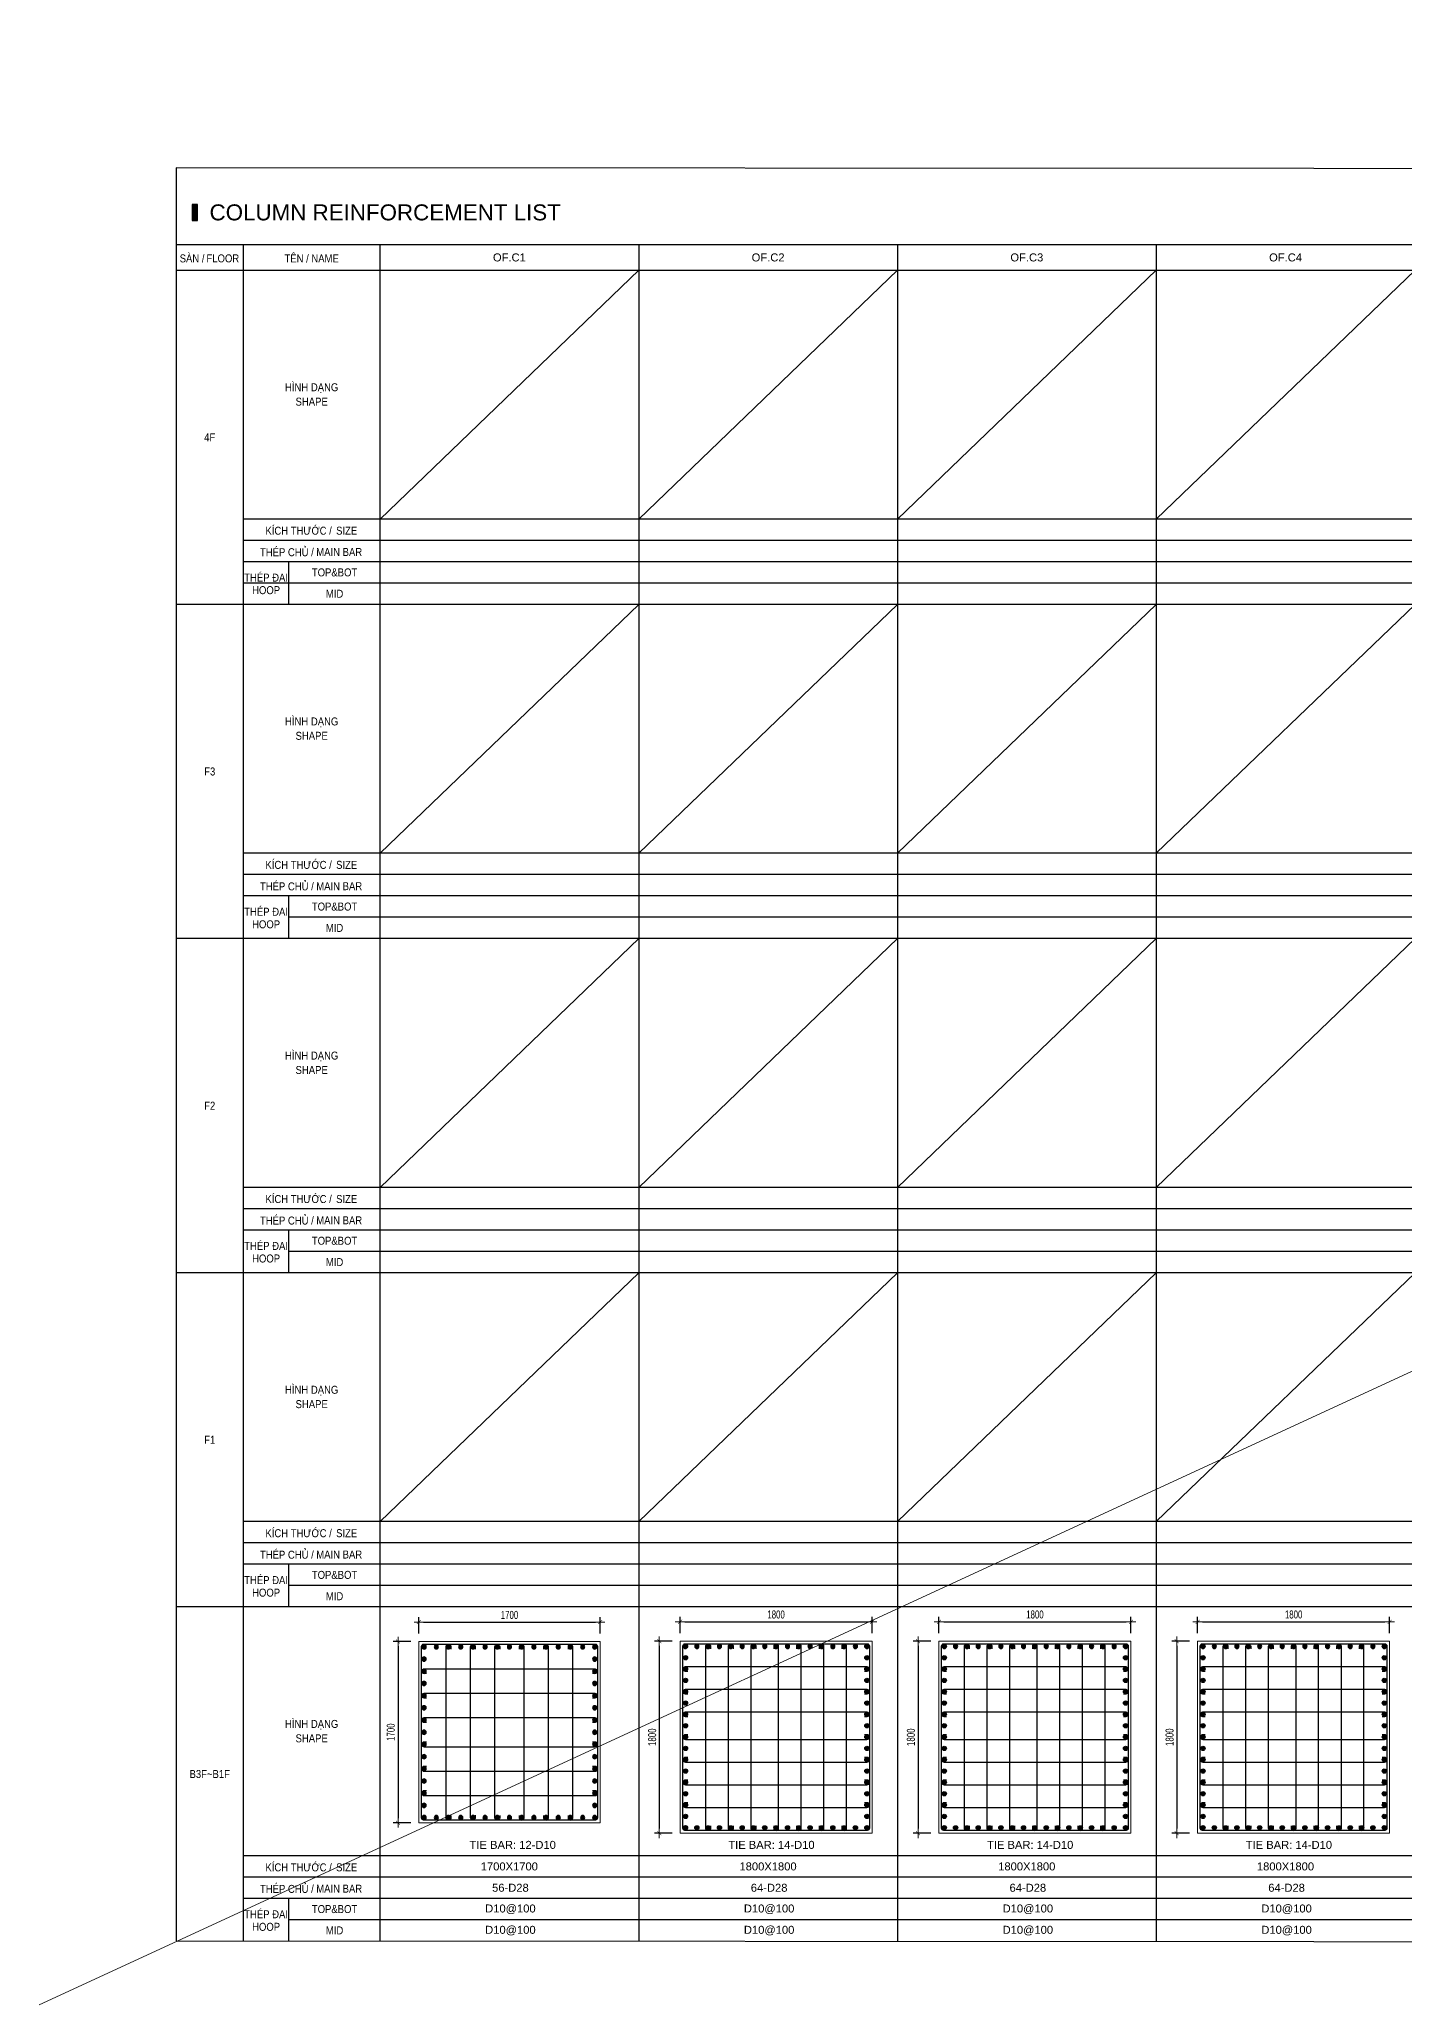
# Model space of a CAD drawing. Header units: millimetres. Extents: x 61878 to 380960, y -19809 to 191918.
# Drawn here: x 302635 to 315438, y 49083 to 67508 of the extents above; entities that cross this region are included whole.
import ezdxf
from ezdxf.enums import TextEntityAlignment as Align

# ---------------------------------------------------------------- set-up
doc = ezdxf.new("R2010")
doc.units = ezdxf.units.MM
doc.linetypes.add('CENTER2', pattern=[1.125, 0.75, -0.125, 0.125, -0.125])
doc.layers.get('Defpoints').update_dxf_attribs({"color": 151, "lineweight": 9})
for name, color, linetype in [('2', 2, 'Continuous'), ('A-ANNO-LEAD', 4, 'Continuous'), ('CEN', 1, 'CENTER2'), ('STL', 3, 'Continuous'), ('TIT1', 3, 'Continuous'), ('TXT', 3, 'Continuous')]:
    doc.layers.add(name, color=color, linetype=linetype)
for name, color, linetype, lineweight in [('NDC_S_CONTINUOUS', 3, 'Continuous', 20), ('NDC_S_DIM', 1, 'Continuous', 15), ('NDC_S_VN TEXT', 7, 'Continuous', 20)]:
    doc.layers.add(name, color=color, linetype=linetype, lineweight=lineweight)
doc.styles.add('ARIAL', font='arial.ttf', dxfattribs={"width": 0.8})
doc.styles.add('NDC_ARIAL', font='arial.ttf', dxfattribs={"width": 0.85})
doc.styles.add('NDC_DIM', font='', dxfattribs={"width": 0.75})
doc.styles.get('NDC_DIM').set_extended_font_data('Dotum')
doc.dimstyles.new('NDC_dim_30', dxfattribs={"dimscale": 30, "dimtxt": 2.5, "dimasz": 1.5, "dimexe": 1.5, "dimexo": 2.5, "dimgap": 1, "dimtad": 1, "dimdec": 0, "dimzin": 0, "dimdsep": 46, "dimtxsty": 'NDC_DIM', "dimblk": 'DIMMARK', "dimcen": 0.09, "dimdle": 1.2, "dimclrd": 1, "dimclre": 1, "dimclrt": 3, "dimadec": 0, "dimazin": 0, "dimtfac": 1, "dimtdec": 0, "dimtix": 1, "dimtofl": 0, "dimtmove": 0, "dimatfit": 3, "dimfxl": 8, "dimfxlon": 1, "dimtolj": 1, "dimtzin": 0, "dimarcsym": 0})

# ---------------------------------------------------------------- blocks, each defined once
blk = doc.blocks.new('8')
at = {"layer": '2'}
blk.add_hatch(color=256, dxfattribs=at).paths.add_polyline_path([(20, 0, 0.386127), (2, 20), (-2, 20, 0.386127), (-20, 0, 1)])
blk.add_circle((0, 0), 20, dxfattribs=at)
blk = doc.blocks.new('5')
at = {"layer": 'CEN', "rotation": 180}
blk.add_blockref('8', (0, 0), dxfattribs=at)
blk = doc.blocks.new('*U1685')
at = {"layer": 'STL', "xscale": -1, "rotation": 270}
blk.add_blockref('5', (0, 0), dxfattribs=at)
blk = doc.blocks.new('*U1686')
at = {"layer": 'NDC_S_DIM', "color": 0, "linetype": 'ByBlock', "lineweight": -2, "transparency": 16777216}
for p in [(299693, 70168), (299807, 70168), (299921, 70168), (300036, 70168), (300150, 70168), (300264, 70168), (300379, 70168), (300493, 70168), (300607, 70168), (300722, 70168), (300836, 70168), (300950, 70168), (301065, 70168), (301179, 70168), (301293, 70168)]:
    blk.add_blockref('*U1685', p, dxfattribs=at)
blk = doc.blocks.new('*U1687')
at = {"layer": 'STL', "xscale": -1, "rotation": 270}
blk.add_blockref('5', (0, 0), dxfattribs=at)
blk = doc.blocks.new('*U1688')
at = {"layer": 'NDC_S_DIM', "color": 0, "linetype": 'ByBlock', "lineweight": -2, "transparency": 16777216}
for p in [(299693, 70168), (299807, 70168), (299921, 70168), (300036, 70168), (300150, 70168), (300264, 70168), (300379, 70168), (300493, 70168), (300607, 70168), (300722, 70168), (300836, 70168), (300950, 70168), (301065, 70168), (301179, 70168), (301293, 70168)]:
    blk.add_blockref('*U1687', p, dxfattribs=at)
blk = doc.blocks.new('*U1689')
at = {"layer": 'STL', "xscale": -1, "rotation": 270}
blk.add_blockref('5', (0, 0), dxfattribs=at)
blk = doc.blocks.new('*U1690')
at = {"layer": 'NDC_S_DIM', "color": 0, "linetype": 'ByBlock', "lineweight": -2, "transparency": 16777216}
for p in [(299693, 70168), (299807, 70168), (299921, 70168), (300036, 70168), (300150, 70168), (300264, 70168), (300379, 70168), (300493, 70168), (300607, 70168), (300722, 70168), (300836, 70168), (300950, 70168), (301065, 70168), (301179, 70168), (301293, 70168)]:
    blk.add_blockref('*U1689', p, dxfattribs=at)
blk = doc.blocks.new('*U1691')
at = {"layer": 'STL', "xscale": -1, "rotation": 270}
blk.add_blockref('5', (0, 0), dxfattribs=at)
blk = doc.blocks.new('*U1692')
at = {"layer": 'NDC_S_DIM', "color": 0, "linetype": 'ByBlock', "lineweight": -2, "transparency": 16777216}
for p in [(299693, 70168), (299807, 70168), (299921, 70168), (300036, 70168), (300150, 70168), (300264, 70168), (300379, 70168), (300493, 70168), (300607, 70168), (300722, 70168), (300836, 70168), (300950, 70168), (301065, 70168), (301179, 70168), (301293, 70168)]:
    blk.add_blockref('*U1691', p, dxfattribs=at)
blk = doc.blocks.new('DIMMARK')
at = {"layer": 'NDC_S_DIM', "color": 1}
blk.add_line((-1.5, 0), (1, 0), dxfattribs=at)
at = {"layer": 'NDC_S_DIM', "color": 2, "const_width": 0.1}
blk.add_lwpolyline([(-0.42, -0.42), (0.42, 0.42)], dxfattribs=at)
blk = doc.blocks.new('*D1813')
at = {"layer": 'Defpoints', "color": 0, "ltscale": 40, "transparency": 16777216}
for p in [(307894, 52670), (306194, 52488), (307894, 52488)]:
    blk.add_point(p, dxfattribs=at)
at = {"layer": 'NDC_S_DIM', "color": 1, "lineweight": -2, "ltscale": 40, "transparency": 16777216}
for p, q in [((306194, 52563), (306194, 52715)), ((307894, 52563), (307894, 52715)), ((306239, 52670), (307849, 52670))]:
    blk.add_line(p, q, dxfattribs=at)
at = {"layer": 'NDC_S_DIM', "color": 1, "lineweight": -2, "ltscale": 40, "transparency": 16777216, "xscale": 45, "yscale": 45, "zscale": 45, "rotation": 180}
blk.add_blockref('DIMMARK', (306194, 52670), dxfattribs=at)
at = {"layer": 'NDC_S_DIM', "color": 1, "lineweight": -2, "ltscale": 40, "transparency": 16777216, "xscale": 45, "yscale": 45, "zscale": 45}
blk.add_blockref('DIMMARK', (307894, 52670), dxfattribs=at)
at = {"layer": 'NDC_S_DIM', "color": 3, "ltscale": 40, "transparency": 16777216, "insert": (307044, 52737), "char_height": 75, "attachment_point": 5, "style": 'NDC_DIM'}
blk.add_mtext('\\A1;1700', dxfattribs=at)
blk = doc.blocks.new('*D1814')
at = {"layer": 'Defpoints', "color": 0, "ltscale": 40, "transparency": 16777216}
for p in [(306194, 52488), (305999, 50788), (306194, 50788)]:
    blk.add_point(p, dxfattribs=at)
at = {"layer": 'NDC_S_DIM', "color": 1, "lineweight": -2, "ltscale": 40, "transparency": 16777216}
for p, q in [((306119, 52488), (305954, 52488)), ((305999, 52443), (305999, 50833)), ((306119, 50788), (305954, 50788))]:
    blk.add_line(p, q, dxfattribs=at)
at = {"layer": 'NDC_S_DIM', "color": 1, "lineweight": -2, "ltscale": 40, "transparency": 16777216, "xscale": 45, "yscale": 45, "zscale": 45}
for p, rotation in [((305999, 52488), 90), ((305999, 50788), 270)]:
    blk.add_blockref('DIMMARK', p, dxfattribs=dict(at, rotation=rotation))
at = {"layer": 'NDC_S_DIM', "color": 3, "ltscale": 40, "transparency": 16777216, "insert": (305931, 51638), "char_height": 75, "attachment_point": 5, "rotation": 90, "style": 'NDC_DIM'}
blk.add_mtext('\\A1;1700', dxfattribs=at)
blk = doc.blocks.new('*D1815')
at = {"layer": 'Defpoints', "color": 0, "ltscale": 40, "transparency": 16777216}
for p in [(310444, 52673), (308644, 52491), (310444, 52491)]:
    blk.add_point(p, dxfattribs=at)
at = {"layer": 'NDC_S_DIM', "color": 1, "lineweight": -2, "ltscale": 40, "transparency": 16777216}
for p, q in [((308644, 52566), (308644, 52718)), ((310444, 52566), (310444, 52718)), ((308689, 52673), (310399, 52673))]:
    blk.add_line(p, q, dxfattribs=at)
at = {"layer": 'NDC_S_DIM', "color": 1, "lineweight": -2, "ltscale": 40, "transparency": 16777216, "xscale": 45, "yscale": 45, "zscale": 45, "rotation": 180}
blk.add_blockref('DIMMARK', (308644, 52673), dxfattribs=at)
at = {"layer": 'NDC_S_DIM', "color": 1, "lineweight": -2, "ltscale": 40, "transparency": 16777216, "xscale": 45, "yscale": 45, "zscale": 45}
blk.add_blockref('DIMMARK', (310444, 52673), dxfattribs=at)
at = {"layer": 'NDC_S_DIM', "color": 3, "ltscale": 40, "transparency": 16777216, "insert": (309544, 52741), "char_height": 75, "attachment_point": 5, "style": 'NDC_DIM'}
blk.add_mtext('\\A1;1800', dxfattribs=at)
blk = doc.blocks.new('*D1816')
at = {"layer": 'Defpoints', "color": 0, "ltscale": 40, "transparency": 16777216}
for p in [(308644, 52491), (308449, 50691), (308644, 50691)]:
    blk.add_point(p, dxfattribs=at)
at = {"layer": 'NDC_S_DIM', "color": 1, "lineweight": -2, "ltscale": 40, "transparency": 16777216}
for p, q in [((308569, 52491), (308404, 52491)), ((308449, 52446), (308449, 50736)), ((308569, 50691), (308404, 50691))]:
    blk.add_line(p, q, dxfattribs=at)
at = {"layer": 'NDC_S_DIM', "color": 1, "lineweight": -2, "ltscale": 40, "transparency": 16777216, "xscale": 45, "yscale": 45, "zscale": 45}
for p, rotation in [((308449, 52491), 90), ((308449, 50691), 270)]:
    blk.add_blockref('DIMMARK', p, dxfattribs=dict(at, rotation=rotation))
at = {"layer": 'NDC_S_DIM', "color": 3, "ltscale": 40, "transparency": 16777216, "insert": (308382, 51591), "char_height": 75, "attachment_point": 5, "rotation": 90, "style": 'NDC_DIM'}
blk.add_mtext('\\A1;1800', dxfattribs=at)
blk = doc.blocks.new('*U1699')
at = {"layer": 'STL', "xscale": -1, "rotation": 270}
blk.add_blockref('5', (0, 0), dxfattribs=at)
blk = doc.blocks.new('*U1700')
at = {"layer": 'NDC_S_DIM', "color": 0, "linetype": 'ByBlock', "lineweight": -2, "transparency": 16777216}
for p in [(308694, 70752), (308801, 70752), (308907, 70752), (309013, 70752), (309119, 70752), (309226, 70752), (309332, 70752), (309438, 70752), (309544, 70752), (309651, 70752), (309757, 70752), (309863, 70752), (309970, 70752), (310076, 70752), (310182, 70752), (310288, 70752), (310395, 70752)]:
    blk.add_blockref('*U1699', p, dxfattribs=at)
blk = doc.blocks.new('*U1693')
at = {"layer": 'STL', "xscale": -1, "rotation": 270}
blk.add_blockref('5', (0, 0), dxfattribs=at)
blk = doc.blocks.new('*U1694')
at = {"layer": 'NDC_S_DIM', "color": 0, "linetype": 'ByBlock', "lineweight": -2, "transparency": 16777216}
for p in [(308694, 70752), (308801, 70752), (308907, 70752), (309013, 70752), (309119, 70752), (309226, 70752), (309332, 70752), (309438, 70752), (309544, 70752), (309651, 70752), (309757, 70752), (309863, 70752), (309970, 70752), (310076, 70752), (310182, 70752), (310288, 70752), (310395, 70752)]:
    blk.add_blockref('*U1693', p, dxfattribs=at)
blk = doc.blocks.new('*U1695')
at = {"layer": 'STL', "xscale": -1, "rotation": 270}
blk.add_blockref('5', (0, 0), dxfattribs=at)
blk = doc.blocks.new('*U1696')
at = {"layer": 'NDC_S_DIM', "color": 0, "linetype": 'ByBlock', "lineweight": -2, "transparency": 16777216}
for p in [(308694, 70752), (308801, 70752), (308907, 70752), (309013, 70752), (309119, 70752), (309226, 70752), (309332, 70752), (309438, 70752), (309544, 70752), (309651, 70752), (309757, 70752), (309863, 70752), (309970, 70752), (310076, 70752), (310182, 70752), (310288, 70752), (310395, 70752)]:
    blk.add_blockref('*U1695', p, dxfattribs=at)
blk = doc.blocks.new('*U1697')
at = {"layer": 'STL', "xscale": -1, "rotation": 270}
blk.add_blockref('5', (0, 0), dxfattribs=at)
blk = doc.blocks.new('*U1698')
at = {"layer": 'NDC_S_DIM', "color": 0, "linetype": 'ByBlock', "lineweight": -2, "transparency": 16777216}
for p in [(308694, 70752), (308801, 70752), (308907, 70752), (309013, 70752), (309119, 70752), (309226, 70752), (309332, 70752), (309438, 70752), (309544, 70752), (309651, 70752), (309757, 70752), (309863, 70752), (309970, 70752), (310076, 70752), (310182, 70752), (310288, 70752), (310395, 70752)]:
    blk.add_blockref('*U1697', p, dxfattribs=at)
blk = doc.blocks.new('*D1817')
at = {"layer": 'Defpoints', "color": 0, "ltscale": 40, "transparency": 16777216}
for p in [(312871, 52673), (311071, 52491), (312871, 52491)]:
    blk.add_point(p, dxfattribs=at)
at = {"layer": 'NDC_S_DIM', "color": 1, "lineweight": -2, "ltscale": 40, "transparency": 16777216}
for p, q in [((311071, 52566), (311071, 52718)), ((312871, 52566), (312871, 52718)), ((311116, 52673), (312826, 52673))]:
    blk.add_line(p, q, dxfattribs=at)
at = {"layer": 'NDC_S_DIM', "color": 1, "lineweight": -2, "ltscale": 40, "transparency": 16777216, "xscale": 45, "yscale": 45, "zscale": 45, "rotation": 180}
blk.add_blockref('DIMMARK', (311071, 52673), dxfattribs=at)
at = {"layer": 'NDC_S_DIM', "color": 1, "lineweight": -2, "ltscale": 40, "transparency": 16777216, "xscale": 45, "yscale": 45, "zscale": 45}
blk.add_blockref('DIMMARK', (312871, 52673), dxfattribs=at)
at = {"layer": 'NDC_S_DIM', "color": 3, "ltscale": 40, "transparency": 16777216, "insert": (311971, 52741), "char_height": 75, "attachment_point": 5, "style": 'NDC_DIM'}
blk.add_mtext('\\A1;1800', dxfattribs=at)
blk = doc.blocks.new('*D1818')
at = {"layer": 'Defpoints', "color": 0, "ltscale": 40, "transparency": 16777216}
for p in [(311071, 52491), (310875, 50691), (311071, 50691)]:
    blk.add_point(p, dxfattribs=at)
at = {"layer": 'NDC_S_DIM', "color": 1, "lineweight": -2, "ltscale": 40, "transparency": 16777216}
for p, q in [((310996, 52491), (310830, 52491)), ((310875, 52446), (310875, 50736)), ((310996, 50691), (310830, 50691))]:
    blk.add_line(p, q, dxfattribs=at)
at = {"layer": 'NDC_S_DIM', "color": 1, "lineweight": -2, "ltscale": 40, "transparency": 16777216, "xscale": 45, "yscale": 45, "zscale": 45}
for p, rotation in [((310875, 52491), 90), ((310875, 50691), 270)]:
    blk.add_blockref('DIMMARK', p, dxfattribs=dict(at, rotation=rotation))
at = {"layer": 'NDC_S_DIM', "color": 3, "ltscale": 40, "transparency": 16777216, "insert": (310808, 51591), "char_height": 75, "attachment_point": 5, "rotation": 90, "style": 'NDC_DIM'}
blk.add_mtext('\\A1;1800', dxfattribs=at)
blk = doc.blocks.new('*U1705')
at = {"layer": 'STL', "xscale": -1, "rotation": 270}
blk.add_blockref('5', (0, 0), dxfattribs=at)
blk = doc.blocks.new('*U1706')
at = {"layer": 'NDC_S_DIM', "color": 0, "linetype": 'ByBlock', "lineweight": -2, "transparency": 16777216}
for p in [(308694, 70752), (308801, 70752), (308907, 70752), (309013, 70752), (309119, 70752), (309226, 70752), (309332, 70752), (309438, 70752), (309544, 70752), (309651, 70752), (309757, 70752), (309863, 70752), (309970, 70752), (310076, 70752), (310182, 70752), (310288, 70752), (310395, 70752)]:
    blk.add_blockref('*U1705', p, dxfattribs=at)
blk = doc.blocks.new('*U1707')
at = {"layer": 'STL', "xscale": -1, "rotation": 270}
blk.add_blockref('5', (0, 0), dxfattribs=at)
blk = doc.blocks.new('*U1708')
at = {"layer": 'NDC_S_DIM', "color": 0, "linetype": 'ByBlock', "lineweight": -2, "transparency": 16777216}
for p in [(308694, 70752), (308801, 70752), (308907, 70752), (309013, 70752), (309119, 70752), (309226, 70752), (309332, 70752), (309438, 70752), (309544, 70752), (309651, 70752), (309757, 70752), (309863, 70752), (309970, 70752), (310076, 70752), (310182, 70752), (310288, 70752), (310395, 70752)]:
    blk.add_blockref('*U1707', p, dxfattribs=at)
blk = doc.blocks.new('*U1701')
at = {"layer": 'STL', "xscale": -1, "rotation": 270}
blk.add_blockref('5', (0, 0), dxfattribs=at)
blk = doc.blocks.new('*U1702')
at = {"layer": 'NDC_S_DIM', "color": 0, "linetype": 'ByBlock', "lineweight": -2, "transparency": 16777216}
for p in [(308694, 70752), (308801, 70752), (308907, 70752), (309013, 70752), (309119, 70752), (309226, 70752), (309332, 70752), (309438, 70752), (309544, 70752), (309651, 70752), (309757, 70752), (309863, 70752), (309970, 70752), (310076, 70752), (310182, 70752), (310288, 70752), (310395, 70752)]:
    blk.add_blockref('*U1701', p, dxfattribs=at)
blk = doc.blocks.new('*U1703')
at = {"layer": 'STL', "xscale": -1, "rotation": 270}
blk.add_blockref('5', (0, 0), dxfattribs=at)
blk = doc.blocks.new('*U1704')
at = {"layer": 'NDC_S_DIM', "color": 0, "linetype": 'ByBlock', "lineweight": -2, "transparency": 16777216}
for p in [(308694, 70752), (308801, 70752), (308907, 70752), (309013, 70752), (309119, 70752), (309226, 70752), (309332, 70752), (309438, 70752), (309544, 70752), (309651, 70752), (309757, 70752), (309863, 70752), (309970, 70752), (310076, 70752), (310182, 70752), (310288, 70752), (310395, 70752)]:
    blk.add_blockref('*U1703', p, dxfattribs=at)
blk = doc.blocks.new('*D1819')
at = {"layer": 'Defpoints', "color": 0, "ltscale": 40, "transparency": 16777216}
for p in [(315297, 52673), (313497, 52491), (315297, 52491)]:
    blk.add_point(p, dxfattribs=at)
at = {"layer": 'NDC_S_DIM', "color": 1, "lineweight": -2, "ltscale": 40, "transparency": 16777216}
for p, q in [((313497, 52566), (313497, 52718)), ((315297, 52566), (315297, 52718)), ((313542, 52673), (315252, 52673))]:
    blk.add_line(p, q, dxfattribs=at)
at = {"layer": 'NDC_S_DIM', "color": 1, "lineweight": -2, "ltscale": 40, "transparency": 16777216, "xscale": 45, "yscale": 45, "zscale": 45, "rotation": 180}
blk.add_blockref('DIMMARK', (313497, 52673), dxfattribs=at)
at = {"layer": 'NDC_S_DIM', "color": 1, "lineweight": -2, "ltscale": 40, "transparency": 16777216, "xscale": 45, "yscale": 45, "zscale": 45}
blk.add_blockref('DIMMARK', (315297, 52673), dxfattribs=at)
at = {"layer": 'NDC_S_DIM', "color": 3, "ltscale": 40, "transparency": 16777216, "insert": (314397, 52741), "char_height": 75, "attachment_point": 5, "style": 'NDC_DIM'}
blk.add_mtext('\\A1;1800', dxfattribs=at)
blk = doc.blocks.new('*D1820')
at = {"layer": 'Defpoints', "color": 0, "ltscale": 40, "transparency": 16777216}
for p in [(313497, 52491), (313301, 50691), (313497, 50691)]:
    blk.add_point(p, dxfattribs=at)
at = {"layer": 'NDC_S_DIM', "color": 1, "lineweight": -2, "ltscale": 40, "transparency": 16777216}
for p, q in [((313422, 52491), (313256, 52491)), ((313301, 52446), (313301, 50736)), ((313422, 50691), (313256, 50691))]:
    blk.add_line(p, q, dxfattribs=at)
at = {"layer": 'NDC_S_DIM', "color": 1, "lineweight": -2, "ltscale": 40, "transparency": 16777216, "xscale": 45, "yscale": 45, "zscale": 45}
for p, rotation in [((313301, 52491), 90), ((313301, 50691), 270)]:
    blk.add_blockref('DIMMARK', p, dxfattribs=dict(at, rotation=rotation))
at = {"layer": 'NDC_S_DIM', "color": 3, "ltscale": 40, "transparency": 16777216, "insert": (313234, 51591), "char_height": 75, "attachment_point": 5, "rotation": 90, "style": 'NDC_DIM'}
blk.add_mtext('\\A1;1800', dxfattribs=at)
blk = doc.blocks.new('*U1709')
at = {"layer": 'STL', "xscale": -1, "rotation": 270}
blk.add_blockref('5', (0, 0), dxfattribs=at)
blk = doc.blocks.new('*U1710')
at = {"layer": 'NDC_S_DIM', "color": 0, "linetype": 'ByBlock', "lineweight": -2, "transparency": 16777216}
for p in [(308694, 70752), (308801, 70752), (308907, 70752), (309013, 70752), (309119, 70752), (309226, 70752), (309332, 70752), (309438, 70752), (309544, 70752), (309651, 70752), (309757, 70752), (309863, 70752), (309970, 70752), (310076, 70752), (310182, 70752), (310288, 70752), (310395, 70752)]:
    blk.add_blockref('*U1709', p, dxfattribs=at)
blk = doc.blocks.new('*U1711')
at = {"layer": 'STL', "xscale": -1, "rotation": 270}
blk.add_blockref('5', (0, 0), dxfattribs=at)
blk = doc.blocks.new('*U1712')
at = {"layer": 'NDC_S_DIM', "color": 0, "linetype": 'ByBlock', "lineweight": -2, "transparency": 16777216}
for p in [(308694, 70752), (308801, 70752), (308907, 70752), (309013, 70752), (309119, 70752), (309226, 70752), (309332, 70752), (309438, 70752), (309544, 70752), (309651, 70752), (309757, 70752), (309863, 70752), (309970, 70752), (310076, 70752), (310182, 70752), (310288, 70752), (310395, 70752)]:
    blk.add_blockref('*U1711', p, dxfattribs=at)
blk = doc.blocks.new('*U1713')
at = {"layer": 'STL', "xscale": -1, "rotation": 270}
blk.add_blockref('5', (0, 0), dxfattribs=at)
blk = doc.blocks.new('*U1714')
at = {"layer": 'NDC_S_DIM', "color": 0, "linetype": 'ByBlock', "lineweight": -2, "transparency": 16777216}
for p in [(308694, 70752), (308801, 70752), (308907, 70752), (309013, 70752), (309119, 70752), (309226, 70752), (309332, 70752), (309438, 70752), (309544, 70752), (309651, 70752), (309757, 70752), (309863, 70752), (309970, 70752), (310076, 70752), (310182, 70752), (310288, 70752), (310395, 70752)]:
    blk.add_blockref('*U1713', p, dxfattribs=at)
blk = doc.blocks.new('*U1715')
at = {"layer": 'STL', "xscale": -1, "rotation": 270}
blk.add_blockref('5', (0, 0), dxfattribs=at)
blk = doc.blocks.new('*U1716')
at = {"layer": 'NDC_S_DIM', "color": 0, "linetype": 'ByBlock', "lineweight": -2, "transparency": 16777216}
for p in [(308694, 70752), (308801, 70752), (308907, 70752), (309013, 70752), (309119, 70752), (309226, 70752), (309332, 70752), (309438, 70752), (309544, 70752), (309651, 70752), (309757, 70752), (309863, 70752), (309970, 70752), (310076, 70752), (310182, 70752), (310288, 70752), (310395, 70752)]:
    blk.add_blockref('*U1715', p, dxfattribs=at)

msp = doc.modelspace()

# ---------------------------------------------------------------- hatches: boundary and pattern name
at = {"layer": 'TXT'}
msp.add_hatch(color=7, dxfattribs=at).paths.add_polyline_path([(304119.1, 65808.4), (304119.1, 65958.4), (304069.1, 65958.4), (304069.1, 65808.4)])

# ---------------------------------------------------------------- linework, layer by layer
at = {"layer": '2', "lineweight": -2, "ltscale": 1000}
for points in [[(307869, 52443.3), (307869, 50833.3, -0.4142136), (307849, 50813.3), (306239, 50813.3, -0.4142136), (306219, 50833.3), (306219, 52443.3, -0.4142136), (306239, 52463.3), (307849, 52463.3, -0.4142136)], [(310419.5, 52446.5), (310419.5, 50736.5, -0.4142136), (310399.5, 50716.5), (308689.5, 50716.5, -0.4142136), (308669.5, 50736.5), (308669.5, 52446.5, -0.4142136), (308689.5, 52466.5), (310399.5, 52466.5, -0.4142136)], [(312845.6, 52446.5), (312845.6, 50736.5, -0.4142136), (312825.6, 50716.5), (311115.6, 50716.5, -0.4142136), (311095.6, 50736.5), (311095.6, 52446.5, -0.4142136), (311115.6, 52466.5), (312825.6, 52466.5, -0.4142136)], [(315271.7, 52446.5), (315271.7, 50736.5, -0.4142136), (315251.7, 50716.5), (313541.7, 50716.5, -0.4142136), (313521.7, 50736.5), (313521.7, 52446.5, -0.4142136), (313541.7, 52466.5), (315251.7, 52466.5, -0.4142136)]]:
    msp.add_lwpolyline(points, format="xyb", close=True, dxfattribs=at)
at = {"layer": '2'}
for points in [[(306494.9, 50858), (306494.9, 50835.8, -1), (306449.9, 50835.8), (306449.9, 52437.8, -1), (306494.9, 52437.8), (306494.9, 52415.7)], [(306723.5, 50859.5), (306723.5, 50837.3, -1), (306678.5, 50837.3), (306678.5, 52439.3, -1), (306723.5, 52439.3), (306723.5, 52417.2)], [(306952.2, 50858), (306952.2, 50835.8, -1), (306907.2, 50835.8), (306907.2, 52437.8, -1), (306952.2, 52437.8), (306952.2, 52415.7)], [(307135.8, 50858), (307135.8, 50835.8, 1), (307180.8, 50835.8), (307180.8, 52437.8, 1), (307135.8, 52437.8), (307135.8, 52415.7)], [(307364.4, 50858), (307364.4, 50835.8, 1), (307409.5, 50835.8), (307409.5, 52437.8, 1), (307364.4, 52437.8), (307364.4, 52415.7)], [(307593.1, 50858), (307593.1, 50835.8, 1), (307638.1, 50835.8), (307638.1, 52437.8, 1), (307593.1, 52437.8), (307593.1, 52415.7)], [(308929.3, 50761.1), (308929.3, 50739, -1), (308884.3, 50739), (308884.3, 52441, -1), (308929.3, 52441), (308929.3, 52418.8)], [(309141.9, 50761.1), (309141.9, 50739, -1), (309096.8, 50739), (309096.8, 52441, -1), (309141.9, 52441), (309141.9, 52418.8)], [(309354.4, 50761.1), (309354.4, 50739, -1), (309309.4, 50739), (309309.4, 52441, -1), (309354.4, 52441), (309354.4, 52418.8)], [(309522, 50761.1), (309522, 50739, 1), (309567, 50739), (309567, 52441, 1), (309522, 52441), (309522, 52418.8)], [(309734.5, 50761.1), (309734.5, 50739, 1), (309779.5, 50739), (309779.5, 52441, 1), (309734.5, 52441), (309734.5, 52418.8)], [(309947.1, 50761.1), (309947.1, 50739, 1), (309992.1, 50739), (309992.1, 52441, 1), (309947.1, 52441), (309947.1, 52418.8)], [(310159.6, 50761.1), (310159.6, 50739, 1), (310204.7, 50739), (310204.7, 52441, 1), (310159.6, 52441), (310159.6, 52418.8)], [(311355.4, 50761.1), (311355.4, 50739, -1), (311310.4, 50739), (311310.4, 52441, -1), (311355.4, 52441), (311355.4, 52418.8)], [(311568, 50761.1), (311568, 50739, -1), (311522.9, 50739), (311522.9, 52441, -1), (311568, 52441), (311568, 52418.8)], [(311780.5, 50761.1), (311780.5, 50739, -1), (311735.5, 50739), (311735.5, 52441, -1), (311780.5, 52441), (311780.5, 52418.8)], [(311948.1, 50761.1), (311948.1, 50739, 1), (311993.1, 50739), (311993.1, 52441, 1), (311948.1, 52441), (311948.1, 52418.8)], [(312160.6, 50761.1), (312160.6, 50739, 1), (312205.6, 50739), (312205.6, 52441, 1), (312160.6, 52441), (312160.6, 52418.8)], [(312373.2, 50761.1), (312373.2, 50739, 1), (312418.2, 50739), (312418.2, 52441, 1), (312373.2, 52441), (312373.2, 52418.8)], [(312585.7, 50761.1), (312585.7, 50739, 1), (312630.7, 50739), (312630.7, 52441, 1), (312585.7, 52441), (312585.7, 52418.8)], [(313781.5, 50761.1), (313781.5, 50739, -1), (313736.5, 50739), (313736.5, 52441, -1), (313781.5, 52441), (313781.5, 52418.8)], [(313994.1, 50761.1), (313994.1, 50739, -1), (313949, 50739), (313949, 52441, -1), (313994.1, 52441), (313994.1, 52418.8)], [(314206.6, 50761.1), (314206.6, 50739, -1), (314161.6, 50739), (314161.6, 52441, -1), (314206.6, 52441), (314206.6, 52418.8)], [(314374.1, 50761.1), (314374.1, 50739, 1), (314419.2, 50739), (314419.2, 52441, 1), (314374.1, 52441), (314374.1, 52418.8)], [(314586.7, 50761.1), (314586.7, 50739, 1), (314631.7, 50739), (314631.7, 52441, 1), (314586.7, 52441), (314586.7, 52418.8)], [(314799.3, 50761.1), (314799.3, 50739, 1), (314844.3, 50739), (314844.3, 52441, 1), (314799.3, 52441), (314799.3, 52418.8)], [(315011.8, 50761.1), (315011.8, 50739, 1), (315056.8, 50739), (315056.8, 52441, 1), (315011.8, 52441), (315011.8, 52418.8)], [(306265.9, 52186.7), (306243.8, 52186.7, -1), (306243.8, 52231.7), (307845.8, 52231.7, -1), (307845.8, 52186.7), (307823.7, 52186.7)], [(308716.4, 52207.4), (308694.2, 52207.4, -1), (308694.2, 52252.4), (310396.3, 52252.4, -1), (310396.3, 52207.4), (310374.1, 52207.4)], [(311142.5, 52207.4), (311120.3, 52207.4, -1), (311120.3, 52252.4), (312822.4, 52252.4, -1), (312822.4, 52207.4), (312800.2, 52207.4)], [(313568.6, 52207.4), (313546.4, 52207.4, -1), (313546.4, 52252.4), (315248.5, 52252.4, -1), (315248.5, 52207.4), (315226.3, 52207.4)], [(306265.9, 51958), (306243.8, 51958, -1), (306243.8, 52003.1), (307845.8, 52003.1, -1), (307845.8, 51958), (307823.7, 51958)], [(308716.4, 51994.8), (308694.2, 51994.8, -1), (308694.2, 52039.8), (310396.3, 52039.8, -1), (310396.3, 51994.8), (310374.1, 51994.8)], [(311142.5, 51994.8), (311120.3, 51994.8, -1), (311120.3, 52039.8), (312822.4, 52039.8, -1), (312822.4, 51994.8), (312800.2, 51994.8)], [(313568.6, 51994.8), (313546.4, 51994.8, -1), (313546.4, 52039.8), (315248.5, 52039.8, -1), (315248.5, 51994.8), (315226.3, 51994.8)], [(306265.9, 51729.4), (306243.8, 51729.4, -1), (306243.8, 51774.4), (307845.8, 51774.4, -1), (307845.8, 51729.4), (307823.7, 51729.4)], [(308716.4, 51782.2), (308694.2, 51782.2, -1), (308694.2, 51827.3), (310396.3, 51827.3, -1), (310396.3, 51782.2), (310374.1, 51782.2)], [(311142.5, 51782.2), (311120.3, 51782.2, -1), (311120.3, 51827.3), (312822.4, 51827.3, -1), (312822.4, 51782.2), (312800.2, 51782.2)], [(313568.6, 51782.2), (313546.4, 51782.2, -1), (313546.4, 51827.3), (315248.5, 51827.3, -1), (315248.5, 51782.2), (315226.3, 51782.2)], [(308716.4, 51614.7), (308694.2, 51614.7, 1), (308694.2, 51569.7), (310396.3, 51569.7, 1), (310396.3, 51614.7), (310374.1, 51614.7)], [(311142.5, 51614.7), (311120.3, 51614.7, 1), (311120.3, 51569.7), (312822.4, 51569.7, 1), (312822.4, 51614.7), (312800.2, 51614.7)], [(313568.6, 51614.7), (313546.4, 51614.7, 1), (313546.4, 51569.7), (315248.5, 51569.7, 1), (315248.5, 51614.7), (315226.3, 51614.7)], [(306265.9, 51545.8), (306243.8, 51545.8, 1), (306243.8, 51500.8), (307845.8, 51500.8, 1), (307845.8, 51545.8), (307823.7, 51545.8)], [(306265.9, 51317.2), (306243.8, 51317.2, 1), (306243.8, 51272.1), (307845.8, 51272.1, 1), (307845.8, 51317.2), (307823.7, 51317.2)], [(308716.4, 51402.1), (308694.2, 51402.1, 1), (308694.2, 51357.1), (310396.3, 51357.1, 1), (310396.3, 51402.1), (310374.1, 51402.1)], [(311142.5, 51402.1), (311120.3, 51402.1, 1), (311120.3, 51357.1), (312822.4, 51357.1, 1), (312822.4, 51402.1), (312800.2, 51402.1)], [(313568.6, 51402.1), (313546.4, 51402.1, 1), (313546.4, 51357.1), (315248.5, 51357.1, 1), (315248.5, 51402.1), (315226.3, 51402.1)], [(306265.9, 51088.5), (306243.8, 51088.5, 1), (306243.8, 51043.5), (307845.8, 51043.5, 1), (307845.8, 51088.5), (307823.7, 51088.5)], [(308716.4, 51189.6), (308694.2, 51189.6, 1), (308694.2, 51144.6), (310396.3, 51144.6, 1), (310396.3, 51189.6), (310374.1, 51189.6)], [(311142.5, 51189.6), (311120.3, 51189.6, 1), (311120.3, 51144.6), (312822.4, 51144.6, 1), (312822.4, 51189.6), (312800.2, 51189.6)], [(313568.6, 51189.6), (313546.4, 51189.6, 1), (313546.4, 51144.6), (315248.5, 51144.6, 1), (315248.5, 51189.6), (315226.3, 51189.6)], [(308716.4, 50977), (308694.2, 50977, 1), (308694.2, 50932), (310396.3, 50932, 1), (310396.3, 50977), (310374.1, 50977)], [(311142.5, 50977), (311120.3, 50977, 1), (311120.3, 50932), (312822.4, 50932, 1), (312822.4, 50977), (312800.2, 50977)], [(313568.6, 50977), (313546.4, 50977, 1), (313546.4, 50932), (315248.5, 50932, 1), (315248.5, 50977), (315226.3, 50977)]]:
    msp.add_lwpolyline(points, format="xyb", dxfattribs=at)
at = {"layer": 'A-ANNO-LEAD'}
msp.add_lwpolyline([(303919.1, 49683.4), (325254.1, 49670.2), (325254.1, 66290.2), (303919.1, 66303.4)], close=True, dxfattribs=at)
at = {"layer": 'Defpoints', "ltscale": 40}
msp.add_line((302635, 49083.4), (380959.6, 85214), dxfattribs=at)
at = {"layer": 'NDC_S_CONTINUOUS', "ltscale": 70}
for points in [[(307894, 52488.3), (307894, 50788.3), (306194, 50788.3), (306194, 52488.3), (307894, 52488.3)], [(310444.5, 52491.5), (310444.5, 50691.5), (308644.5, 50691.5), (308644.5, 52491.5), (310444.5, 52491.5)], [(312870.6, 52491.5), (312870.6, 50691.5), (311070.6, 50691.5), (311070.6, 52491.5), (312870.6, 52491.5)], [(315296.7, 52491.5), (315296.7, 50691.5), (313496.7, 50691.5), (313496.7, 52491.5), (315296.7, 52491.5)]]:
    msp.add_lwpolyline(points, dxfattribs=at)
at = {"layer": 'TIT1', "color": 2}
msp.add_line((303919.1, 65583.4), (325254.1, 65583.4), dxfattribs=at)
at = {"layer": 'TIT1'}
for p, q in [((304547, 65583.4), (304547, 49683.4)), ((305830.9, 49683.4), (305830.9, 65583.4)), ((308257, 65583.4), (308257, 49683.4)), ((310683.1, 65583.4), (310683.1, 49683.4)), ((313109.2, 65583.4), (313109.2, 49683.4)), ((303919.1, 65343.4), (325254.1, 65343.4)), ((325254.1, 62210.7), (303919.1, 62210.7)), ((325254.1, 59078), (303919.1, 59078)), ((325254.1, 55945.3), (303919.1, 55945.3)), ((325254.1, 52812.6), (303919.1, 52812.6))]:
    msp.add_line(p, q, dxfattribs=at)
at = {"layer": 'TIT1', "color": 8}
for p, q in [((325254.1, 63010.7), (304547, 63010.7)), ((325254.1, 62810.7), (304547, 62810.7)), ((325254.1, 62610.7), (304547, 62610.7)), ((304976.2, 62210.7), (304976.2, 62610.7)), ((325254.1, 62410.7), (304547, 62410.7)), ((325254.1, 59878), (304547, 59878)), ((325254.1, 59678), (304547, 59678)), ((325254.1, 59478), (304547, 59478)), ((304976.2, 59078), (304976.2, 59478)), ((325254.1, 59278), (304976.2, 59278)), ((325254.1, 56745.3), (304547, 56745.3)), ((325254.1, 56545.3), (304547, 56545.3)), ((325254.1, 56345.3), (304547, 56345.3)), ((304976.2, 55945.3), (304976.2, 56345.3)), ((325254.1, 56145.3), (304976.2, 56145.3)), ((325254.1, 53612.6), (304547, 53612.6)), ((325254.1, 53412.6), (304547, 53412.6)), ((325254.1, 53212.6), (304547, 53212.6)), ((304976.2, 52812.6), (304976.2, 53212.6)), ((325254.1, 53012.6), (304976.2, 53012.6)), ((325254.1, 50479.9), (304547, 50479.9)), ((325254.1, 50279.9), (304547, 50279.9)), ((325254.1, 50079.9), (304547, 50079.9)), ((304976.2, 49679.9), (304976.2, 50079.9)), ((325254.1, 49879.9), (304976.2, 49879.9))]:
    msp.add_line(p, q, dxfattribs=at)
for points in [[(308257, 65343.4), (305830.9, 63010.7)], [(310683.1, 65343.4), (308257, 63010.7)], [(313109.2, 65343.4), (310683.1, 63010.7)], [(315535.3, 65343.4), (313109.2, 63010.7)], [(308257, 62210.7), (305830.9, 59878)], [(310683.1, 62210.7), (308257, 59878)], [(313109.2, 62210.7), (310683.1, 59878)], [(315535.3, 62210.7), (313109.2, 59878)], [(308257, 59078), (305830.9, 56745.3)], [(310683.1, 59078), (308257, 56745.3)], [(313109.2, 59078), (310683.1, 56745.3)], [(315535.3, 59078), (313109.2, 56745.3)], [(308257, 55945.3), (305830.9, 53612.6)], [(310683.1, 55945.3), (308257, 53612.6)], [(313109.2, 55945.3), (310683.1, 53612.6)], [(315535.3, 55945.3), (313109.2, 53612.6)]]:
    msp.add_lwpolyline(points, dxfattribs=at)
at = {"layer": 'TXT', "color": 7}
msp.add_lwpolyline([(304119.1, 65808.4), (304119.1, 65958.4), (304069.1, 65958.4), (304069.1, 65808.4)], close=True, dxfattribs=at)
msp.add_lwpolyline([(304119.1, 65808.4), (304119.1, 65958.4), (304069.1, 65958.4), (304069.1, 65808.4)], close=True, dxfattribs=at)

# ---------------------------------------------------------------- block references
at = {"layer": 'NDC_S_DIM'}
for name, p in [('*U1686', (6551, -17729.8)), ('*U1700', (0, -18310.6)), ('*U1706', (2426.1, -18310.6)), ('*U1710', (4852.2, -18310.6)), ('*U1688', (6551, -19330.2))]:
    msp.add_blockref(name, p, dxfattribs=at)
at = {"layer": 'NDC_S_DIM', "rotation": 90}
for name, p in [('*U1690', (376411.4, -248855.4)), ('*U1692', (378011.8, -248855.4))]:
    msp.add_blockref(name, p, dxfattribs=at)
at = {"layer": 'NDC_S_DIM', "xscale": -1}
for name, p, rotation in [('*U1696', (237942.7, -257952.3), 270), ('*U1698', (239643.2, -257952.3), 270), ('*U1702', (240368.8, -257952.3), 270), ('*U1704', (242069.3, -257952.3), 270), ('*U1714', (242794.9, -257952.3), 270), ('*U1716', (244495.4, -257952.3), 270), ('*U1694', (0, 121493.5), 180), ('*U1708', (2426.1, 121493.5), 180), ('*U1712', (4852.2, 121493.5), 180)]:
    msp.add_blockref(name, p, dxfattribs=dict(at, rotation=rotation))

# ---------------------------------------------------------------- texts
at = {"layer": 'NDC_S_VN TEXT', "style": 'NDC_ARIAL', "width": 0.85}
for s, p in [('SÀN /', (304067.7, 65463.4)), ('HÌNH DẠNG', (305189, 64247.7)), ('KÍCH THƯỚC /', (305066.6, 62910.7)), ('THÉP CHỦ /', (304956.5, 62710.7)), ('THÉP ĐAI', (304761.7, 62471.7)), ('HÌNH DẠNG', (305189, 61115)), ('KÍCH THƯỚC /', (305066.6, 59778)), ('THÉP CHỦ /', (304956.5, 59578)), ('THÉP ĐAI', (304761.7, 59339)), ('HÌNH DẠNG', (305189, 57982.3)), ('KÍCH THƯỚC /', (305066.6, 56645.3)), ('THÉP CHỦ /', (304956.5, 56445.3)), ('THÉP ĐAI', (304761.7, 56206.3)), ('HÌNH DẠNG', (305189, 54849.6)), ('KÍCH THƯỚC /', (305066.6, 53512.6)), ('THÉP CHỦ /', (304956.5, 53312.6)), ('THÉP ĐAI', (304761.7, 53073.6)), ('HÌNH DẠNG', (305189, 51716.9)), ('KÍCH THƯỚC /', (305066.6, 50379.9)), ('THÉP CHỦ /', (304956.5, 50179.9)), ('THÉP ĐAI', (304761.7, 49940.9))]:
    msp.add_text(s, height=75, dxfattribs=at).set_placement(p, align=Align.MIDDLE)
at = {"layer": 'TIT1', "style": 'NDC_ARIAL', "width": 0.85}
for s, p in [('FLOOR', (304356.2, 65454.6)), ('TÊN / NAME', (305189, 65463.4)), ('SHAPE', (305189, 64111.5)), ('4F', (304233.1, 63777)), ('SIZE', (305517.1, 62901.9)), ('MAIN BAR', (305447.4, 62701.8)), ('TOP&BOT', (305403.6, 62510.7)), ('HOOP', (304761.7, 62344.4)), ('MID', (305403.6, 62310.7)), ('SHAPE', (305189, 60978.8)), ('F3', (304233.1, 60644.3)), ('SIZE', (305517.1, 59769.1)), ('MAIN BAR', (305447.4, 59569.1)), ('TOP&BOT', (305403.6, 59378)), ('HOOP', (304761.7, 59211.7)), ('MID', (305403.6, 59178)), ('SHAPE', (305189, 57846.1)), ('F2', (304233.1, 57511.6)), ('SIZE', (305517.1, 56636.4)), ('MAIN BAR', (305447.4, 56436.4)), ('TOP&BOT', (305403.6, 56245.3)), ('HOOP', (304761.7, 56079)), ('MID', (305403.6, 56045.3)), ('SHAPE', (305189, 54713.3)), ('F1', (304233.1, 54378.9)), ('SIZE', (305517.1, 53503.7)), ('MAIN BAR', (305447.4, 53303.7)), ('TOP&BOT', (305403.6, 53112.6)), ('HOOP', (304761.7, 52946.3)), ('MID', (305403.6, 52912.6)), ('SHAPE', (305189, 51580.6)), ('B3F~B1F', (304233.1, 51246.2)), ('SIZE', (305517.1, 50371)), ('MAIN BAR', (305447.4, 50171)), ('TOP&BOT', (305403.6, 49979.9)), ('HOOP', (304761.7, 49813.6)), ('MID', (305403.6, 49779.9))]:
    msp.add_text(s, height=75, dxfattribs=at).set_placement(p, align=Align.MIDDLE)
at = {"layer": 'TIT1', "color": 2, "style": 'NDC_ARIAL'}
for s, p in [('OF.C1', (307043, 65463.4)), ('OF.C2', (309469.1, 65463.4)), ('OF.C3', (311895.2, 65463.4)), ('OF.C4', (314321.3, 65463.4))]:
    msp.add_text(s, height=75, dxfattribs=at).set_placement(p, align=Align.MIDDLE)
at = {"layer": 'TIT1', "style": 'NDC_ARIAL'}
for s, p in [('TIE BAR: 12-D10', (307074.3, 50581.6)), ('TIE BAR: 14-D10', (309500.4, 50581.6)), ('TIE BAR: 14-D10', (311926.4, 50581.6)), ('TIE BAR: 14-D10', (314352.5, 50581.6)), ('1700X1700', (307042.4, 50379.7)), ('56-D28', (307052.5, 50179.7)), ('64-D28', (309478.6, 50179.7)), ('64-D28', (311904.7, 50179.7)), ('64-D28', (314330.8, 50179.7)), ('D10@100', (307052.5, 49979.7)), ('D10@100', (309478.6, 49979.7)), ('D10@100', (311904.7, 49979.7)), ('D10@100', (314330.8, 49979.7)), ('D10@100', (307052.5, 49779.7)), ('D10@100', (309478.6, 49779.7)), ('D10@100', (311904.7, 49779.7)), ('D10@100', (314330.8, 49779.7))]:
    msp.add_text(s, height=75, dxfattribs=at).set_placement(p, align=Align.MIDDLE)
at = {"layer": 'TIT1', "color": 6, "style": 'NDC_ARIAL'}
for p in [(309468.5, 50379.7), (311894.6, 50379.7), (314320.7, 50379.7)]:
    msp.add_text('1800X1800', height=75, dxfattribs=at).set_placement(p, align=Align.MIDDLE)
at = {"layer": 'TXT', "color": 3, "style": 'ARIAL'}
msp.add_text('COLUMN REINFORCEMENT LIST', height=150, dxfattribs=at).set_placement((304231.3, 65810.7))

# ---------------------------------------------------------------- dimensions: what is measured, and where the dimension line sits
at = {"layer": 'NDC_S_DIM', "ltscale": 40}
for base, p1, p2, picture, middle in [((307894, 52669.9), (306194, 52488.3), (307894, 52488.3), '*D1813', (307044, 52737.5)), ((310444.5, 52673), (308644.5, 52491.5), (310444.5, 52491.5), '*D1815', (309544.5, 52740.6)), ((312870.6, 52673), (311070.6, 52491.5), (312870.6, 52491.5), '*D1817', (311970.6, 52740.6)), ((315296.7, 52673), (313496.7, 52491.5), (315296.7, 52491.5), '*D1819', (314396.7, 52740.6))]:
    dim = msp.add_linear_dim(base=base, p1=p1, p2=p2, dimstyle='NDC_dim_30', dxfattribs=at)
    dim.commit()
    dim.dimension.update_dxf_attribs({"geometry": picture, "text_midpoint": middle})
for base, p1, p2, picture, middle in [((305998.6, 50788.3), (306194, 52488.3), (306194, 50788.3), '*D1814', (305931.1, 51638.3)), ((308449.1, 50691.5), (308644.5, 52491.5), (308644.5, 50691.5), '*D1816', (308381.6, 51591.5)), ((310875.2, 50691.5), (311070.6, 52491.5), (311070.6, 50691.5), '*D1818', (310807.7, 51591.5)), ((313301.3, 50691.5), (313496.7, 52491.5), (313496.7, 50691.5), '*D1820', (313233.7, 51591.5))]:
    dim = msp.add_linear_dim(base=base, p1=p1, p2=p2, angle=90, dimstyle='NDC_dim_30', dxfattribs=at)
    dim.commit()
    dim.dimension.update_dxf_attribs({"geometry": picture, "text_midpoint": middle})

doc.saveas('drawing.dxf')
